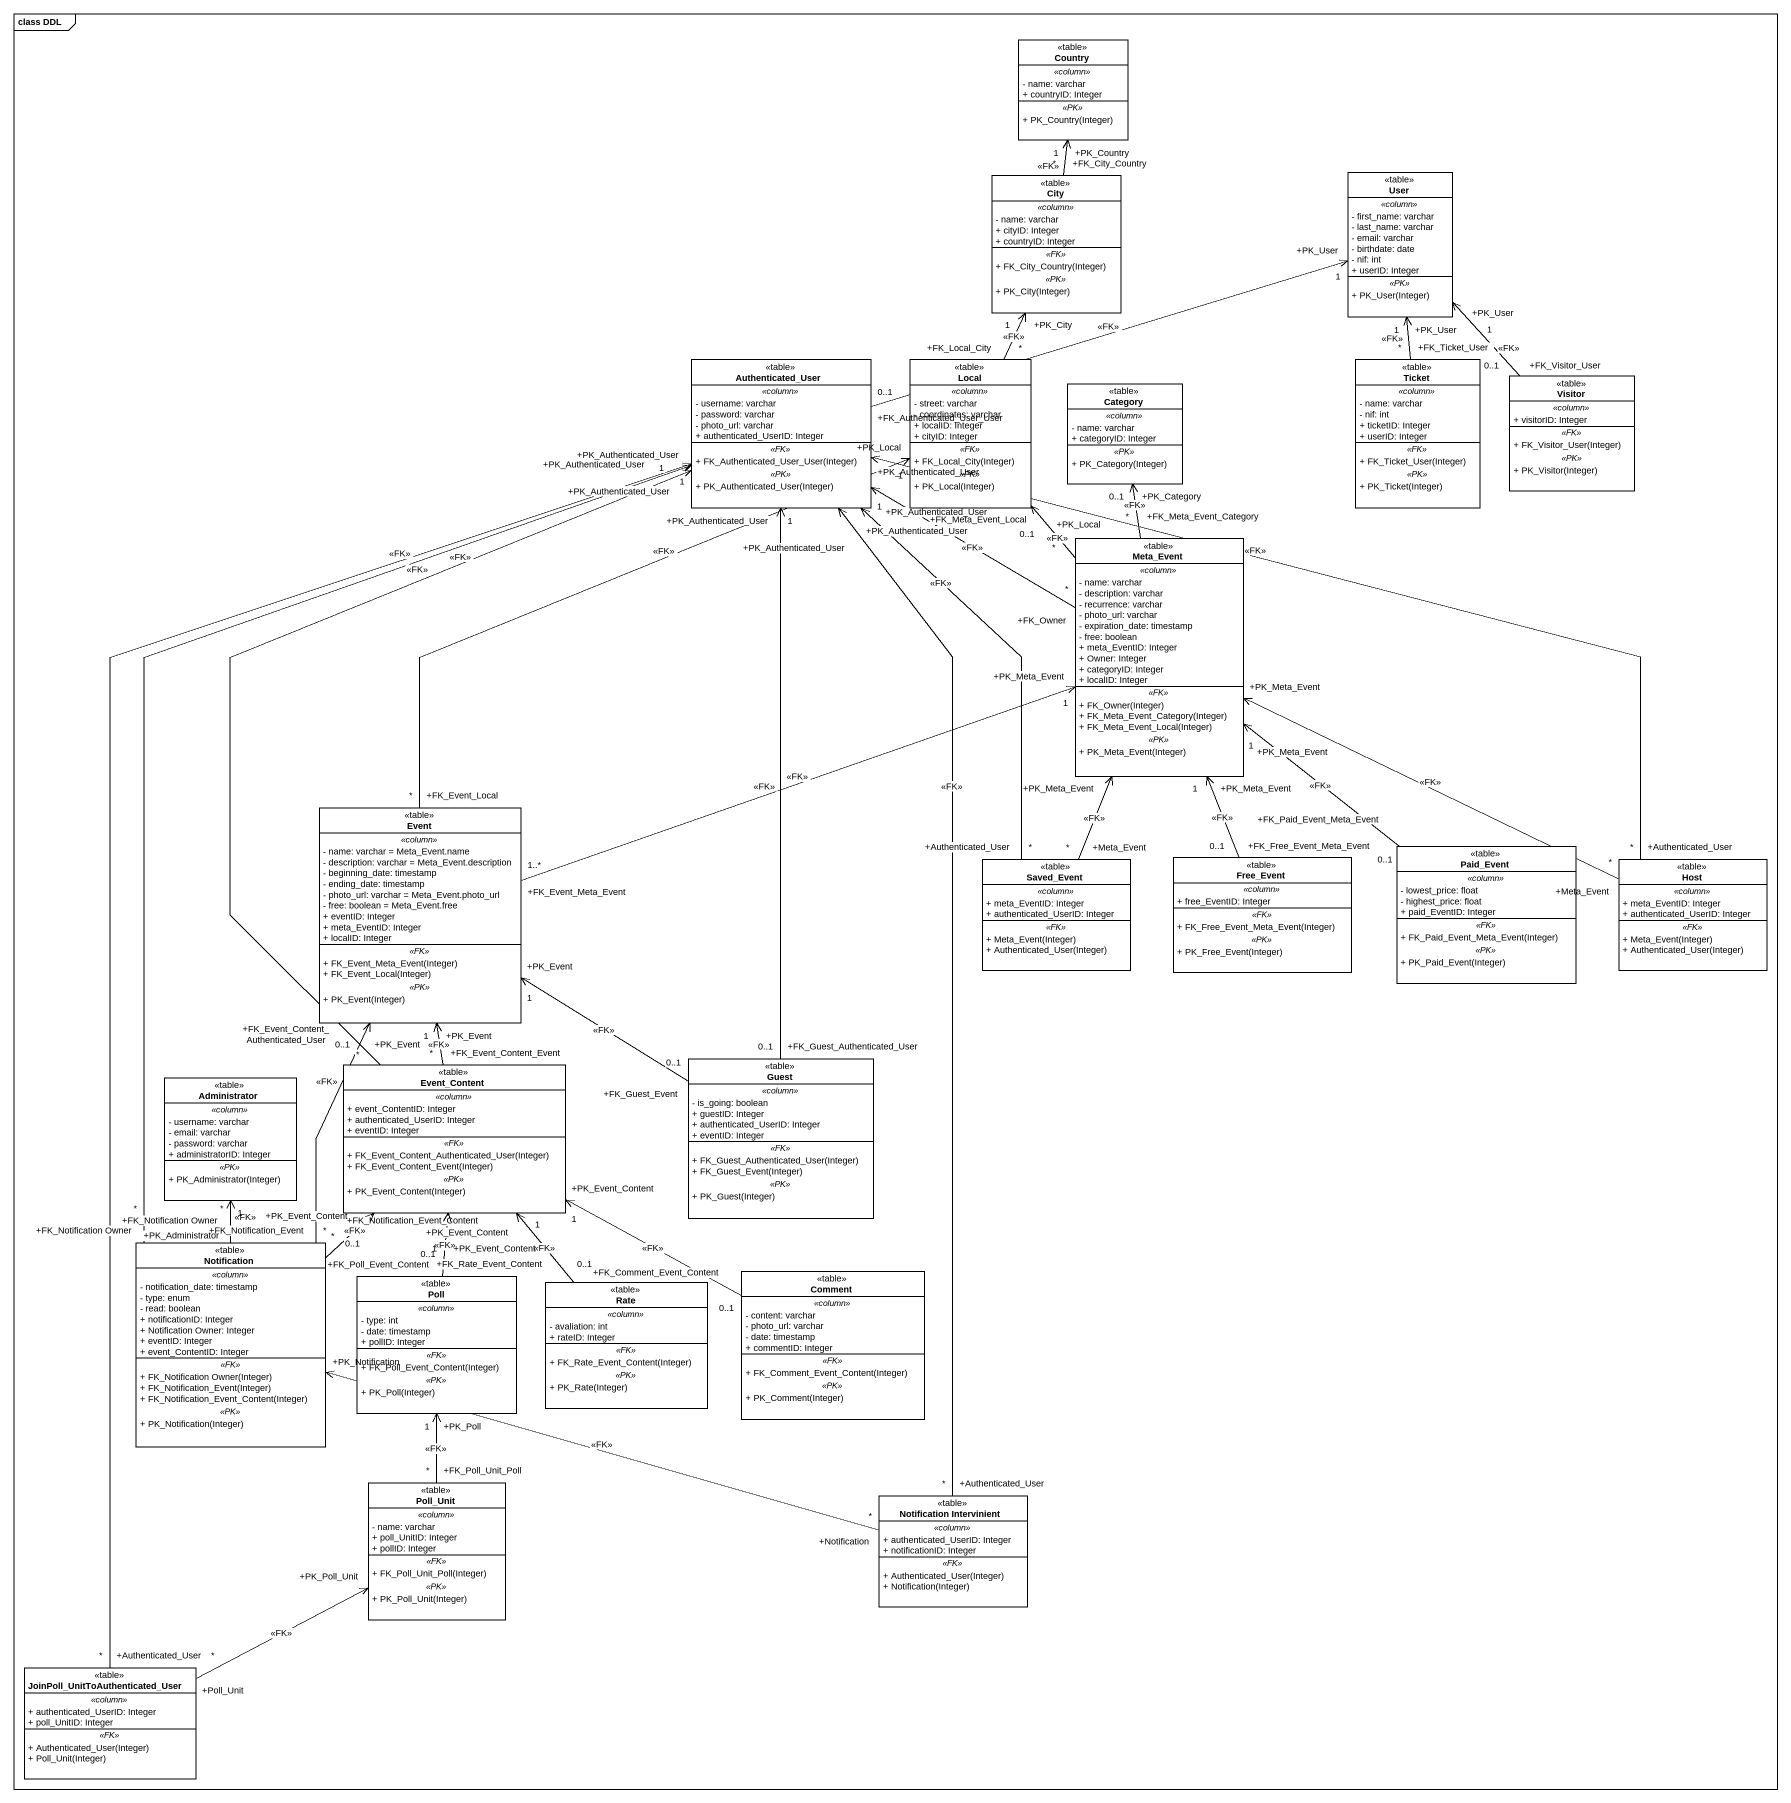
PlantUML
@startuml
mainframe class DDL
hide circle
hide empty members
skinparam classAttributeIconSize 0
class Country <<table>> {
  .. <<column>> ..
  - name: varchar
  + countryID: Integer
  .. <<PK>> ..
  + PK_Country(Integer)
}
class City <<table>> {
  .. <<column>> ..
  - name: varchar
  + cityID: Integer
  + countryID: Integer
  .. <<FK>> ..
  + FK_City_Country(Integer)
  .. <<PK>> ..
  + PK_City(Integer)
}
class User <<table>> {
  .. <<column>> ..
  - first_name: varchar
  - last_name: varchar
  - email: varchar
  - birthdate: date
  - nif: int
  + userID: Integer
  .. <<PK>> ..
  + PK_User(Integer)
}
class Authenticated_User <<table>> {
  .. <<column>> ..
  - username: varchar
  - password: varchar
  - photo_url: varchar
  + authenticated_UserID: Integer
  .. <<FK>> ..
  + FK_Authenticated_User_User(Integer)
  .. <<PK>> ..
  + PK_Authenticated_User(Integer)
}
class Local <<table>> {
  .. <<column>> ..
  - street: varchar
  - coordinates: varchar
  + localID: Integer
  + cityID: Integer
  .. <<FK>> ..
  + FK_Local_City(Integer)
  .. <<PK>> ..
  + PK_Local(Integer)
}
class Category <<table>> {
  .. <<column>> ..
  - name: varchar
  + categoryID: Integer
  .. <<PK>> ..
  + PK_Category(Integer)
}
class Ticket <<table>> {
  .. <<column>> ..
  - name: varchar
  - nif: int
  + ticketID: Integer
  + userID: Integer
  .. <<FK>> ..
  + FK_Ticket_User(Integer)
  .. <<PK>> ..
  + PK_Ticket(Integer)
}
class Visitor <<table>> {
  .. <<column>> ..
  + visitorID: Integer
  .. <<FK>> ..
  + FK_Visitor_User(Integer)
  .. <<PK>> ..
  + PK_Visitor(Integer)
}
class Meta_Event <<table>> {
  .. <<column>> ..
  - name: varchar
  - description: varchar
  - recurrence: varchar
  - photo_url: varchar
  - expiration_date: timestamp
  - free: boolean
  + meta_EventID: Integer
  + Owner: Integer
  + categoryID: Integer
  + localID: Integer
  .. <<FK>> ..
  + FK_Owner(Integer)
  + FK_Meta_Event_Category(Integer)
  + FK_Meta_Event_Local(Integer)
  .. <<PK>> ..
  + PK_Meta_Event(Integer)
}
class Event <<table>> {
  .. <<column>> ..
  - name: varchar = Meta_Event.name
  - description: varchar = Meta_Event.description
  - beginning_date: timestamp
  - ending_date: timestamp
  - photo_url: varchar = Meta_Event.photo_url
  - free: boolean = Meta_Event.free
  + eventID: Integer
  + meta_EventID: Integer
  + localID: Integer
  .. <<FK>> ..
  + FK_Event_Meta_Event(Integer)
  + FK_Event_Local(Integer)
  .. <<PK>> ..
  + PK_Event(Integer)
}
class Paid_Event <<table>> {
  .. <<column>> ..
  - lowest_price: float
  - highest_price: float
  + paid_EventID: Integer
  .. <<FK>> ..
  + FK_Paid_Event_Meta_Event(Integer)
  .. <<PK>> ..
  + PK_Paid_Event(Integer)
}
class Saved_Event <<table>> {
  .. <<column>> ..
  + meta_EventID: Integer
  + authenticated_UserID: Integer
  .. <<FK>> ..
  + Meta_Event(Integer)
  + Authenticated_User(Integer)
}
class Free_Event <<table>> {
  .. <<column>> ..
  + free_EventID: Integer
  .. <<FK>> ..
  + FK_Free_Event_Meta_Event(Integer)
  .. <<PK>> ..
  + PK_Free_Event(Integer)
}
class Host <<table>> {
  .. <<column>> ..
  + meta_EventID: Integer
  + authenticated_UserID: Integer
  .. <<FK>> ..
  + Meta_Event(Integer)
  + Authenticated_User(Integer)
}
class Administrator <<table>> {
  .. <<column>> ..
  - username: varchar
  - email: varchar
  - password: varchar
  + administratorID: Integer
  .. <<PK>> ..
  + PK_Administrator(Integer)
}
class Event_Content <<table>> {
  .. <<column>> ..
  + event_ContentID: Integer
  + authenticated_UserID: Integer
  + eventID: Integer
  .. <<FK>> ..
  + FK_Event_Content_Authenticated_User(Integer)
  + FK_Event_Content_Event(Integer)
  .. <<PK>> ..
  + PK_Event_Content(Integer)
}
class Guest <<table>> {
  .. <<column>> ..
  - is_going: boolean
  + guestID: Integer
  + authenticated_UserID: Integer
  + eventID: Integer
  .. <<FK>> ..
  + FK_Guest_Authenticated_User(Integer)
  + FK_Guest_Event(Integer)
  .. <<PK>> ..
  + PK_Guest(Integer)
}
class Notification <<table>> {
  .. <<column>> ..
  - notification_date: timestamp
  - type: enum
  - read: boolean
  + notificationID: Integer
  + Notification Owner: Integer
  + eventID: Integer
  + event_ContentID: Integer
  .. <<FK>> ..
  + FK_Notification Owner(Integer)
  + FK_Notification_Event(Integer)
  + FK_Notification_Event_Content(Integer)
  .. <<PK>> ..
  + PK_Notification(Integer)
}
class Poll <<table>> {
  .. <<column>> ..
  - type: int
  - date: timestamp
  + pollID: Integer
  .. <<FK>> ..
  + FK_Poll_Event_Content(Integer)
  .. <<PK>> ..
  + PK_Poll(Integer)
}
class Comment <<table>> {
  .. <<column>> ..
  - content: varchar
  - photo_url: varchar
  - date: timestamp
  + commentID: Integer
  .. <<FK>> ..
  + FK_Comment_Event_Content(Integer)
  .. <<PK>> ..
  + PK_Comment(Integer)
}
class Rate <<table>> {
  .. <<column>> ..
  - avaliation: int
  + rateID: Integer
  .. <<FK>> ..
  + FK_Rate_Event_Content(Integer)
  .. <<PK>> ..
  + PK_Rate(Integer)
}
class Poll_Unit <<table>> {
  .. <<column>> ..
  - name: varchar
  + poll_UnitID: Integer
  + pollID: Integer
  .. <<FK>> ..
  + FK_Poll_Unit_Poll(Integer)
  .. <<PK>> ..
  + PK_Poll_Unit(Integer)
}
class "Notification Intervinient" as Notification_Intervinient <<table>> {
  .. <<column>> ..
  + authenticated_UserID: Integer
  + notificationID: Integer
  .. <<FK>> ..
  + Authenticated_User(Integer)
  + Notification(Integer)
}
class "JoinPoll_UnitToAuthenticated_User" as JoinPoll <<table>> {
  .. <<column>> ..
  + authenticated_UserID: Integer
  + poll_UnitID: Integer
  .. <<FK>> ..
  + Authenticated_User(Integer)
  + Poll_Unit(Integer)
}
City "+FK_City_Country\n*" -up-> "+PK_Country\n1" Country : <<FK>>
Authenticated_User "+FK_Authenticated_User_User\n0..1" -right-> "+PK_User\n1" User : <<FK>>
Local "+FK_Local_City\n*" -up-> "+PK_City\n1" City : <<FK>>
Ticket "+FK_Ticket_User\n*" -up-> "+PK_User\n1" User : <<FK>>
Visitor "+FK_Visitor_User\n0..1" -up-> "+PK_User\n1" User : <<FK>>
Meta_Event "+FK_Owner\n*" -left-> "+PK_Authenticated_User\n1" Authenticated_User : <<FK>>
Meta_Event "+FK_Meta_Event_Local\n*" -up-> "+PK_Local\n0..1" Local : <<FK>>
Meta_Event "+FK_Meta_Event_Category\n*" -up-> "+PK_Category\n0..1" Category : <<FK>>
Event "+FK_Event_Local\n*" -up-> "+PK_Local\n1" Local : <<FK>>
Event "+FK_Event_Meta_Event\n1..*" -right-> "+PK_Meta_Event\n1" Meta_Event : <<FK>>
Paid_Event "+FK_Paid_Event_Meta_Event\n0..1" -up-> "+PK_Meta_Event\n1" Meta_Event : <<FK>>
Saved_Event "+Authenticated_User\n*" -up-> "+PK_Authenticated_User" Authenticated_User : <<FK>>
Saved_Event "+Meta_Event\n*" -up-> "+PK_Meta_Event" Meta_Event : <<FK>>
Free_Event "+FK_Free_Event_Meta_Event\n0..1" -up-> "+PK_Meta_Event\n1" Meta_Event : <<FK>>
Host "+Authenticated_User\n*" -left-> "+PK_Authenticated_User" Authenticated_User : <<FK>>
Host "+Meta_Event\n*" -left-> "+PK_Meta_Event" Meta_Event : <<FK>>
Event_Content "+FK_Event_Content_Authenticated_User\n*" -up-> "+PK_Authenticated_User\n1" Authenticated_User : <<FK>>
Event_Content "+FK_Event_Content_Event\n*" -up-> "+PK_Event\n1" Event : <<FK>>
Guest "+FK_Guest_Authenticated_User\n0..1" -up-> "+PK_Authenticated_User\n1" Authenticated_User : <<FK>>
Guest "+FK_Guest_Event\n0..1" -up-> "+PK_Event\n1" Event : <<FK>>
Notification "+FK_Notification Owner\n*" -up-> "+PK_Authenticated_User\n1" Authenticated_User : <<FK>>
Notification "+FK_Notification_Event\n*" -up-> "+PK_Event\n0..1" Event : <<FK>>
Notification "+FK_Notification Owner\n*" -up-> "+PK_Administrator\n1" Administrator : <<FK>>
Notification "+FK_Notification_Event_Content\n*" -up-> "+PK_Event_Content\n0..1" Event_Content : <<FK>>
Poll "+FK_Poll_Event_Content\n0..1" -up-> "+PK_Event_Content\n1" Event_Content : <<FK>>
Comment "+FK_Comment_Event_Content\n0..1" -left-> "+PK_Event_Content\n1" Event_Content : <<FK>>
Rate "+FK_Rate_Event_Content\n0..1" -up-> "+PK_Event_Content\n1" Event_Content : <<FK>>
Poll_Unit "+FK_Poll_Unit_Poll\n*" -up-> "+PK_Poll\n1" Poll : <<FK>>
Notification_Intervinient "+Authenticated_User\n*" -up-> "+PK_Authenticated_User" Authenticated_User : <<FK>>
Notification_Intervinient "+Notification\n*" -left-> "+PK_Notification" Notification : <<FK>>
JoinPoll "+Authenticated_User\n*" -up-> "+PK_Authenticated_User" Authenticated_User : <<FK>>
JoinPoll "+Poll_Unit\n*" -right-> "+PK_Poll_Unit" Poll_Unit : <<FK>>
@enduml
